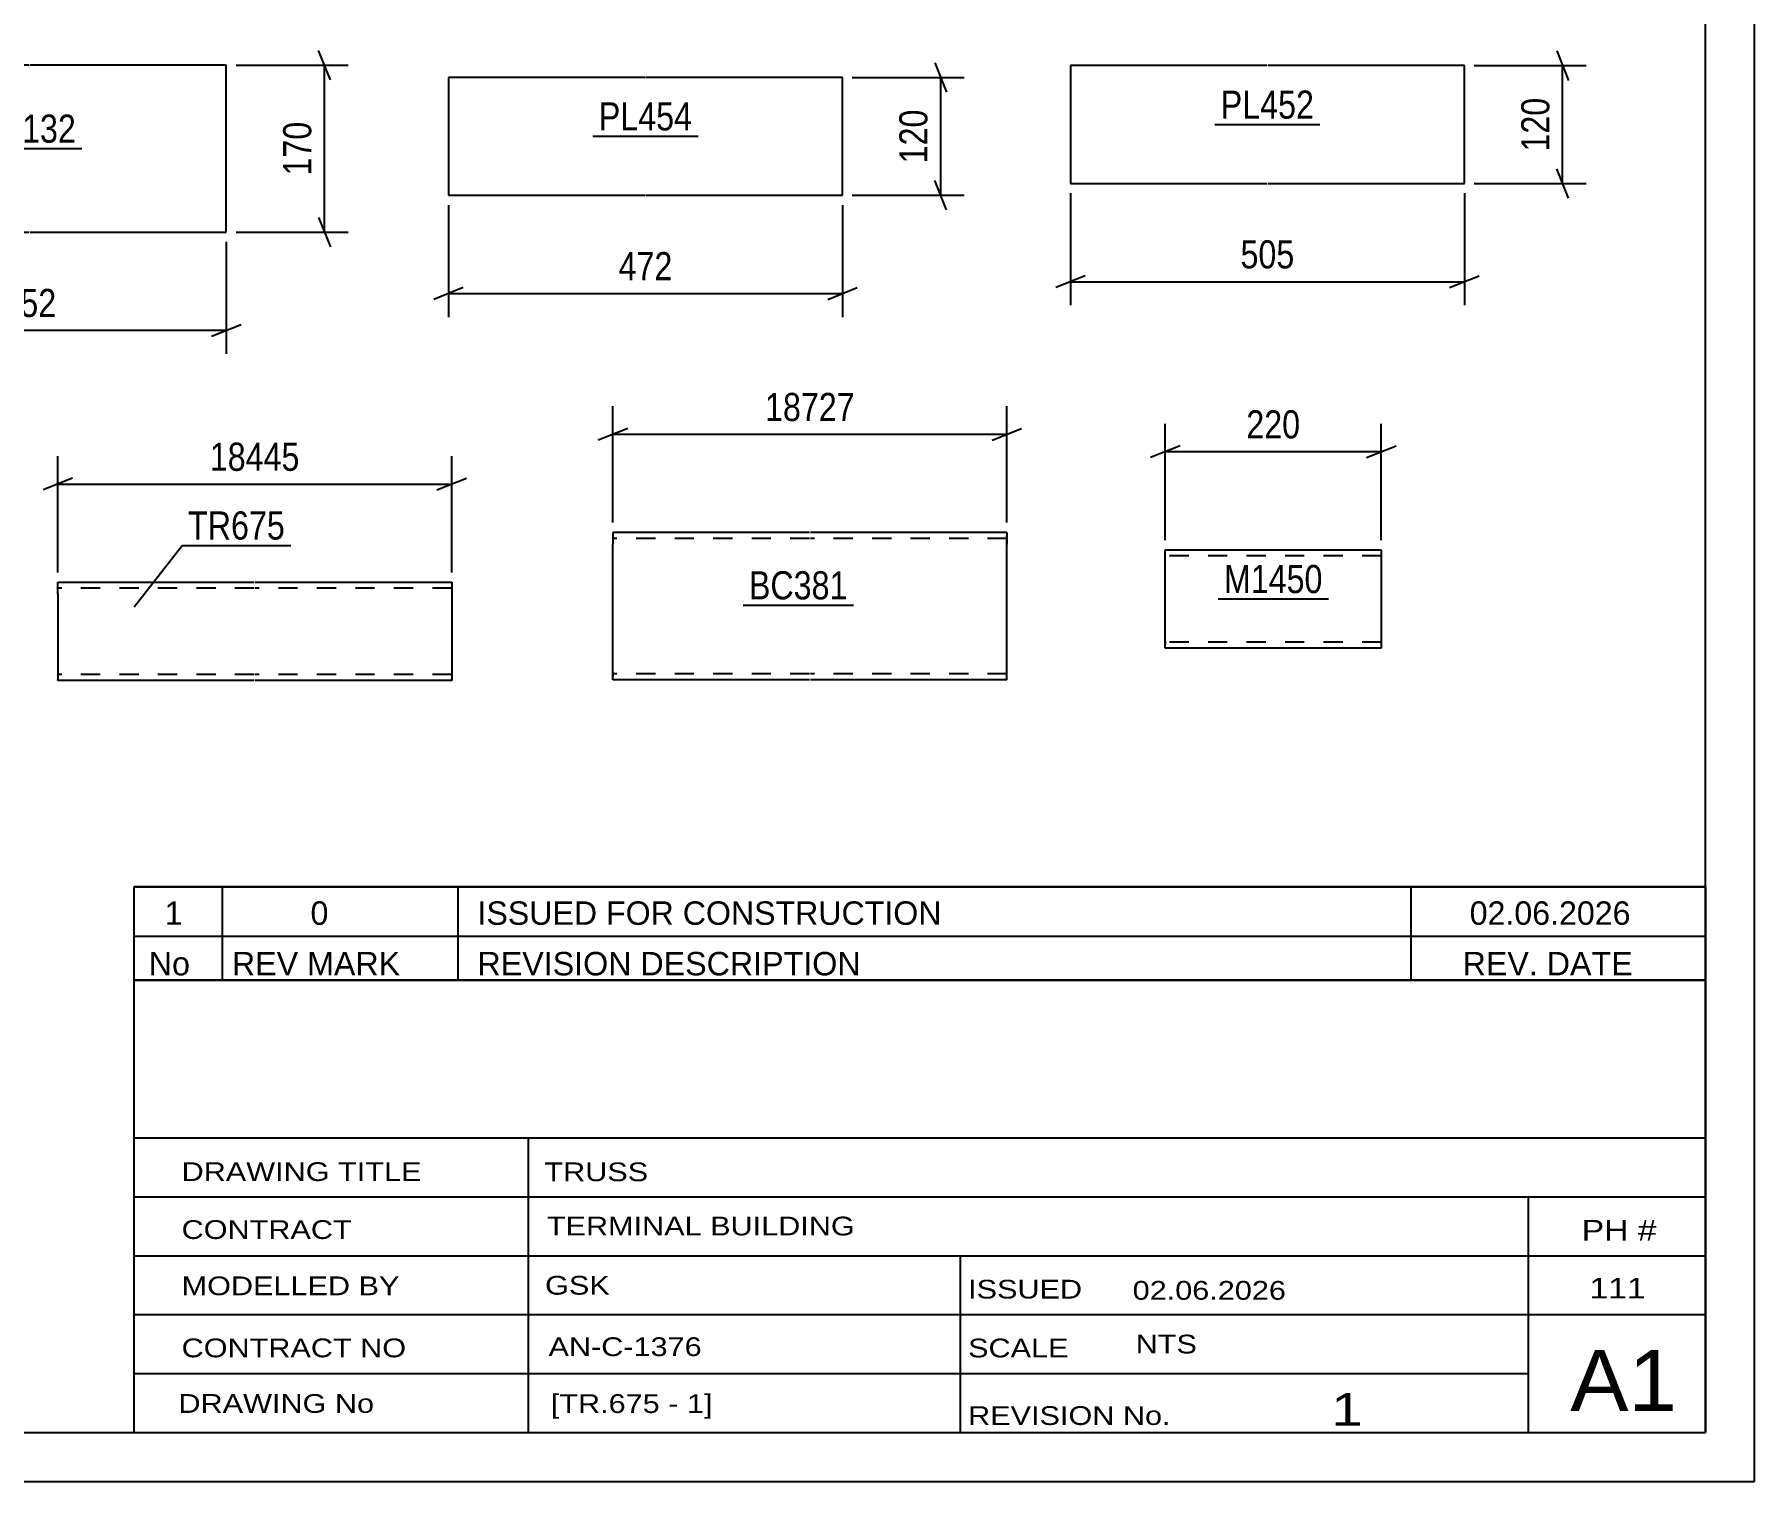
# Model space of a CAD drawing. Header units: millimetres. Extents: x 0 to 420, y 0 to 297.
# Drawn here: x 244.9 to 420, y 0 to 147.4 of the extents above; entities that cross this region are included whole.
import ezdxf

# ---------------------------------------------------------------- set-up
doc = ezdxf.new("R2010")
doc.units = ezdxf.units.MM
doc.linetypes.add('DXK_LINE_DOT2', pattern=[3.9198, 1.9599, -1.9599])
doc.styles.add('Arial Narrow', font='ARIALN.TTF', dxfattribs={"height": 0.2})

# ---------------------------------------------------------------- blocks, each defined once
blk = doc.blocks.new('Unknown-570345577-1114')
at = {"color": 5, "linetype": 'Continuous'}
for p, q in [((420, 0), (420, 297)), ((415, 5), (415, 292)), ((5, 5), (415, 5)), ((0, 0), (420, 0))]:
    blk.add_line(p, q, dxfattribs=at)
blk = doc.blocks.new('Part-570345577-5816 - 5810')
at = {"color": 2, "linetype": 'Continuous'}
for p, q in [((247.27, 90.38), (247.27, 91.58)), ((247.27, 91.58), (267.27, 91.58)), ((267.37, 91.58), (287.37, 91.58)), ((287.37, 91.58), (287.37, 91.49)), ((287.37, 91.49), (287.37, 90.38)), ((247.27, 90.38), (247.27, 81.58)), ((287.37, 90.38), (287.37, 81.58)), ((267.27, 81.58), (247.27, 81.58)), ((287.37, 81.58), (267.37, 81.58))]:
    blk.add_line(p, q, dxfattribs=at)
at = {"color": 7, "linetype": 'DXK_LINE_DOT2'}
for p, q in [((287.37, 91.23), (287.37, 90.38)), ((267.27, 90.98), (247.27, 90.98)), ((287.37, 90.98), (267.37, 90.98)), ((287.37, 82.23), (287.37, 82.32)), ((247.27, 82.18), (247.27, 82.23)), ((267.27, 82.18), (247.27, 82.18)), ((247.27, 81.58), (247.27, 81.67)), ((287.37, 82.18), (267.37, 82.18)), ((287.37, 82.18), (287.37, 82.23)), ((287.37, 82.18), (287.37, 82.23))]:
    blk.add_line(p, q, dxfattribs=at)
blk = doc.blocks.new('Part-570345577-5793 - 5777')
at = {"color": 2, "linetype": 'Continuous'}
for p, q in [((303.79, 96.65), (303.79, 95.45)), ((323.79, 96.65), (303.79, 96.65)), ((343.89, 96.65), (323.89, 96.65)), ((343.89, 96.65), (343.89, 96.56)), ((343.89, 96.56), (343.89, 95.45)), ((303.79, 82.39), (303.79, 95.45)), ((343.89, 81.65), (343.89, 95.45)), ((303.79, 81.74), (303.79, 82.39)), ((303.79, 81.65), (303.79, 81.74)), ((323.79, 81.65), (303.79, 81.65)), ((343.89, 81.65), (323.89, 81.65))]:
    blk.add_line(p, q, dxfattribs=at)
at = {"color": 7, "linetype": 'DXK_LINE_DOT2'}
for p, q in [((323.79, 96.05), (303.79, 96.05)), ((343.89, 96.05), (323.89, 96.05)), ((343.89, 95.45), (343.89, 96.3)), ((303.79, 82.39), (303.79, 82)), ((303.79, 82.25), (303.79, 82.29)), ((323.79, 82.25), (303.79, 82.25)), ((303.79, 81.65), (303.79, 81.65)), ((343.89, 82.25), (323.89, 82.25)), ((343.89, 82.25), (343.89, 82.29))]:
    blk.add_line(p, q, dxfattribs=at)
blk = doc.blocks.new('Part-570345577-5384 - 5378')
at = {"color": 2, "linetype": 'Continuous'}
for p, q in [((350.36, 144.19), (350.36, 132.19)), ((370.36, 144.19), (350.36, 144.19)), ((390.46, 144.19), (370.46, 144.19)), ((390.46, 132.19), (390.46, 144.19)), ((350.36, 132.19), (370.36, 132.19)), ((370.46, 132.19), (390.46, 132.19))]:
    blk.add_line(p, q, dxfattribs=at)
blk = doc.blocks.new('Part-570345577-5350 - 5344')
at = {"color": 2, "linetype": 'Continuous'}
for p, q in [((307.05, 142.99), (287.05, 142.99)), ((287.05, 142.99), (287.05, 130.99)), ((327.15, 142.99), (307.15, 142.99)), ((327.15, 130.99), (327.15, 142.99)), ((287.05, 130.99), (307.05, 130.99)), ((307.15, 130.99), (327.15, 130.99))]:
    blk.add_line(p, q, dxfattribs=at)
blk = doc.blocks.new('Part-570345577-5316 - 5310')
at = {"color": 2, "linetype": 'Continuous'}
for p, q in [((224.33, 144.24), (224.33, 127.24)), ((244.33, 144.24), (224.33, 144.24)), ((264.43, 144.24), (244.43, 144.24)), ((264.43, 127.24), (264.43, 144.24)), ((224.33, 127.24), (244.33, 127.24)), ((244.43, 127.24), (264.43, 127.24))]:
    blk.add_line(p, q, dxfattribs=at)
blk = doc.blocks.new('Part-570345577-3728 - 3712')
at = {"color": 2, "linetype": 'Continuous'}
for p, q in [((360.01, 93.68), (360.01, 94.88)), ((360.01, 94.88), (382, 94.88)), ((382, 94.88), (382, 84.88)), ((360.01, 85.63), (360.01, 93.68)), ((360.01, 84.98), (360.01, 85.63)), ((360.01, 84.88), (360.01, 84.98)), ((382, 84.88), (360.01, 84.88))]:
    blk.add_line(p, q, dxfattribs=at)
at = {"color": 7, "linetype": 'DXK_LINE_DOT2'}
for p, q in [((382, 94.79), (382, 94.88)), ((382, 94.28), (360.01, 94.28)), ((360.01, 85.63), (360.01, 85.24)), ((360.01, 85.48), (360.01, 85.53)), ((382, 85.48), (360.01, 85.48)), ((360.01, 84.88), (360.01, 84.88)), ((382, 85.48), (382, 85.53))]:
    blk.add_line(p, q, dxfattribs=at)
blk = doc.blocks.new('StraightDimension-570345577-5829 - 5810')
at = {"color": 7, "linetype": 'Continuous'}
for p, q in [((247.27, 92.58), (247.27, 104.43)), ((287.37, 92.58), (287.37, 104.43)), ((248.77, 102.18), (245.77, 100.98)), ((247.27, 101.58), (287.37, 101.58)), ((285.87, 100.98), (288.87, 102.18))]:
    blk.add_line(p, q, dxfattribs=at)
at = {"color": 0}
blk.add_wipeout([(272.49, 102.33), (272.49, 106.53), (262.15, 106.53), (262.15, 102.33)], dxfattribs=at)
at = {"color": 3, "style": 'Arial Narrow'}
blk.add_text('18445', height=2.863, dxfattribs=at).set_placement((262.75, 102.93))
blk = doc.blocks.new('StraightDimension-570345577-5796 - 5777')
at = {"color": 7, "linetype": 'Continuous'}
for p, q in [((303.79, 97.65), (303.79, 109.5)), ((343.89, 97.65), (343.89, 109.5)), ((305.29, 107.25), (302.29, 106.05)), ((342.39, 106.05), (345.39, 107.25)), ((303.79, 106.65), (343.89, 106.65))]:
    blk.add_line(p, q, dxfattribs=at)
at = {"color": 0}
blk.add_wipeout([(329.01, 107.4), (329.01, 111.6), (318.67, 111.6), (318.67, 107.4)], dxfattribs=at)
at = {"color": 3, "style": 'Arial Narrow'}
blk.add_text('18727', height=2.863, dxfattribs=at).set_placement((319.27, 108))
blk = doc.blocks.new('StraightDimension-570345577-5398 - 5378')
at = {"color": 7, "linetype": 'Continuous'}
for p, q in [((399.86, 145.69), (401.06, 142.69)), ((391.46, 144.19), (402.86, 144.19)), ((400.46, 132.19), (400.46, 144.19)), ((401.06, 130.69), (399.86, 133.69)), ((391.46, 132.19), (402.86, 132.19))]:
    blk.add_line(p, q, dxfattribs=at)
at = {"color": 0}
blk.add_wipeout([(399.71, 141.53), (395.51, 141.53), (395.51, 134.84), (399.71, 134.84)], dxfattribs=at)
at = {"color": 3, "style": 'Arial Narrow'}
blk.add_text('120', height=2.863, rotation=90.0002, dxfattribs=at).set_placement((399.11, 135.44))
blk = doc.blocks.new('StraightDimension-570345577-5387 - 5378')
at = {"color": 7, "linetype": 'Continuous'}
for p, q in [((350.36, 131.19), (350.36, 119.79)), ((390.46, 131.19), (390.46, 119.79)), ((351.86, 122.79), (348.86, 121.59)), ((388.96, 121.59), (391.96, 122.79)), ((350.36, 122.19), (390.46, 122.19))]:
    blk.add_line(p, q, dxfattribs=at)
at = {"color": 0}
blk.add_wipeout([(373.76, 122.94), (373.76, 127.14), (367.07, 127.14), (367.07, 122.94)], dxfattribs=at)
at = {"color": 3, "style": 'Arial Narrow'}
blk.add_text('505', height=2.863, dxfattribs=at).set_placement((367.67, 123.54))
blk = doc.blocks.new('StraightDimension-570345577-5353 - 5344')
at = {"color": 7, "linetype": 'Continuous'}
for p, q in [((336.55, 144.49), (337.75, 141.49)), ((328.15, 142.99), (339.55, 142.99)), ((337.15, 130.99), (337.15, 142.99)), ((337.75, 129.49), (336.55, 132.49)), ((328.15, 130.99), (339.55, 130.99))]:
    blk.add_line(p, q, dxfattribs=at)
at = {"color": 0}
blk.add_wipeout([(336.4, 140.33), (332.2, 140.33), (332.2, 133.64), (336.4, 133.64)], dxfattribs=at)
at = {"color": 3, "style": 'Arial Narrow'}
blk.add_text('120', height=2.863, rotation=90.0002, dxfattribs=at).set_placement((335.8, 134.24))
blk = doc.blocks.new('StraightDimension-570345577-5364 - 5344')
at = {"color": 7, "linetype": 'Continuous'}
for p, q in [((287.05, 129.99), (287.05, 118.59)), ((327.15, 129.99), (327.15, 118.59)), ((288.55, 121.59), (285.55, 120.39)), ((287.05, 120.99), (327.15, 120.99)), ((325.65, 120.39), (328.65, 121.59))]:
    blk.add_line(p, q, dxfattribs=at)
at = {"color": 0}
blk.add_wipeout([(310.45, 121.74), (310.45, 125.94), (303.76, 125.94), (303.76, 121.74)], dxfattribs=at)
at = {"color": 3, "style": 'Arial Narrow'}
blk.add_text('472', height=2.863, dxfattribs=at).set_placement((304.36, 122.34))
blk = doc.blocks.new('StraightDimension-570345577-5319 - 5310')
at = {"color": 7, "linetype": 'Continuous'}
for p, q in [((224.33, 126.24), (224.33, 114.84)), ((264.43, 126.24), (264.43, 114.84)), ((225.83, 117.84), (222.83, 116.64)), ((262.93, 116.64), (265.93, 117.84)), ((224.33, 117.24), (264.43, 117.24))]:
    blk.add_line(p, q, dxfattribs=at)
at = {"color": 0}
blk.add_wipeout([(247.72, 117.99), (247.72, 122.19), (241.04, 122.19), (241.04, 117.99)], dxfattribs=at)
at = {"color": 3, "style": 'Arial Narrow'}
blk.add_text('552', height=2.863, dxfattribs=at).set_placement((241.64, 118.59))
blk = doc.blocks.new('StraightDimension-570345577-5330 - 5310')
at = {"color": 7, "linetype": 'Continuous'}
for p, q in [((275.03, 142.74), (273.83, 145.74)), ((265.43, 144.24), (276.83, 144.24)), ((274.43, 127.24), (274.43, 144.24)), ((273.83, 128.74), (275.03, 125.74)), ((265.43, 127.24), (276.83, 127.24))]:
    blk.add_line(p, q, dxfattribs=at)
at = {"color": 0}
blk.add_wipeout([(273.68, 139.08), (269.48, 139.08), (269.48, 132.4), (273.68, 132.4)], dxfattribs=at)
at = {"color": 3, "style": 'Arial Narrow'}
blk.add_text('170', height=2.863, rotation=90.0002, dxfattribs=at).set_placement((273.08, 133))
blk = doc.blocks.new('StraightDimension-570345577-3730 - 3712')
at = {"color": 7, "linetype": 'Continuous'}
for p, q in [((360.01, 95.88), (360.01, 107.73)), ((382, 95.88), (382, 107.73)), ((361.51, 105.48), (358.51, 104.28)), ((380.5, 104.28), (383.5, 105.48)), ((360.01, 104.88), (382, 104.88))]:
    blk.add_line(p, q, dxfattribs=at)
at = {"color": 0}
blk.add_wipeout([(374.35, 105.63), (374.35, 109.83), (367.66, 109.83), (367.66, 105.63)], dxfattribs=at)
at = {"color": 3, "style": 'Arial Narrow'}
blk.add_text('220', height=2.863, dxfattribs=at).set_placement((368.26, 106.23))
blk = doc.blocks.new('Unknown-570345577-18162')
at = {"color": 7, "linetype": 'Continuous'}
for p, q in [((255, 51.05), (255, 5)), ((255, 51.05), (415, 51.05)), ((415, 51), (415, 5)), ((255, 35), (415, 35)), ((295.14, 35), (295.14, 5)), ((255, 29), (415, 29)), ((397, 5.05), (397, 29.05)), ((255, 23), (415, 23)), ((339.14, 23), (339.14, 5)), ((255, 17), (415, 17)), ((255, 11), (397, 11)), ((255, 5), (415, 5))]:
    blk.add_line(p, q, dxfattribs=at)
at = {"color": 7, "style": 'Arial Narrow'}
for s, height, width, p in [('DRAWING TITLE', 1.9089, 1.425378, (259.88, 30.61)), ('TRUSS', 1.909, 1.425378, (296.81, 30.59)), ('CONTRACT', 1.909, 1.425378, (259.88, 24.71)), ('TERMINAL BUILDING', 1.9089, 1.425378, (297.06, 25.07)), ('MODELLED BY', 1.9089, 1.425378, (259.88, 18.98)), ('GSK', 1.909, 1.425378, (296.88, 19.04)), ('ISSUED', 1.909, 1.425378, (339.94, 18.64)), ('02.06.2026', 1.909, 1.425378, (356.69, 18.52)), ('CONTRACT NO', 1.9089, 1.425378, (259.88, 12.66)), ('AN-C-1376', 1.909, 1.425378, (297.23, 12.78)), ('SCALE', 1.909, 1.425378, (339.94, 12.65)), ('A1', 6.204, 1.25, (401.24, 7.2)), ('DRAWING No', 1.909, 1.425378, (259.56, 7)), ('[TR.675 - 1]', 1.9089, 1.425378, (297.46, 6.99)), ('1', 3.34, 1.5, (376.91, 5.68)), ('REVISION No.', 1.9089, 1.425378, (339.94, 5.77))]:
    blk.add_text(s, height=height, dxfattribs=dict(at, width=width)).set_placement(p)
at = {"color": 7, "linetype": 'Continuous', "style": 'Arial Narrow'}
for s, height, width, p in [('PH #', 2.1, 1.42538, (402.4, 24.55)), ('111', 2.1, 1.42538, (403.19, 18.65)), ('NTS', 1.909, 1.425378, (357, 13.05))]:
    blk.add_text(s, height=height, dxfattribs=dict(at, width=width)).set_placement(p)
blk = doc.blocks.new('Unknown-570345577-18163')
at = {"color": 7, "linetype": 'Continuous'}
for p, q in [((255, 60.55), (415, 60.55)), ((415, 60.55), (255, 60.55)), ((255, 60.55), (255, 55.55)), ((264, 60.55), (264, 55.55)), ((288, 60.55), (288, 55.55)), ((385, 60.55), (385, 55.55)), ((415, 60.55), (415, 55.55)), ((255, 55.55), (415, 55.55)), ((255, 55.55), (255, 51.05)), ((255, 55.55), (415, 55.55)), ((264, 55.55), (264, 51.05)), ((288, 55.55), (288, 51.05)), ((385, 55.55), (385, 51.05)), ((415, 55.55), (415, 51.05)), ((415, 51.05), (255, 51.05))]:
    blk.add_line(p, q, dxfattribs=at)
at = {"color": 7, "linetype": 'Continuous', "style": 'Arial Narrow'}
for s, height, width, p in [('1', 2.39, 1.196471, (258.16, 56.7)), ('0', 2.39, 1.196471, (273, 56.7)), ('ISSUED FOR CONSTRUCTION', 2.3861, 1.196471, (290, 56.7)), ('02.06.2026', 2.386, 1.196471, (391, 56.7)), ('No', 2.386, 1.2, (256.54, 51.55)), ('REV MARK', 2.386, 1.2, (265, 51.55)), ('REVISION DESCRIPTION', 2.3861, 1.2, (290, 51.55)), ('REV. DATE', 2.386, 1.2, (390.28, 51.55))]:
    blk.add_text(s, height=height, dxfattribs=dict(at, width=width)).set_placement(p)
blk = doc.blocks.new('Mark-570345577-5812 - 5810')
at = {"color": 0}
blk.add_wipeout([(270.41, 95.93), (270.41, 98.93), (260.54, 98.93), (260.54, 95.93)], dxfattribs=at)
blk.add_wipeout([(270.41, 95.93), (270.41, 98.93), (260.54, 98.93), (260.54, 95.93)], dxfattribs=at)
at = {"color": 30, "linetype": 'Continuous'}
for p, q in [((255.06, 89.09), (259.94, 95.33)), ((259.94, 95.33), (271.01, 95.33))]:
    blk.add_line(p, q, dxfattribs=at)
at = {"color": 3, "style": 'Arial Narrow'}
blk.add_text('TR675', height=2.863, dxfattribs=at).set_placement((260.54, 95.93))
blk = doc.blocks.new('Mark-570345577-5789 - 5777')
at = {"color": 0}
blk.add_wipeout([(327.68, 89.84), (327.68, 92.84), (317.63, 92.84), (317.63, 89.84)], dxfattribs=at)
blk.add_wipeout([(327.68, 89.84), (327.68, 92.84), (317.63, 92.84), (317.63, 89.84)], dxfattribs=at)
at = {"color": 30, "linetype": 'Continuous'}
blk.add_line((317.03, 89.24), (328.28, 89.24), dxfattribs=at)
at = {"color": 3, "style": 'Arial Narrow'}
blk.add_text('BC381', height=2.863, dxfattribs=at).set_placement((317.63, 89.84))
blk = doc.blocks.new('Mark-570345577-5380 - 5378')
at = {"color": 0}
blk.add_wipeout([(375.16, 138.79), (375.16, 141.79), (365.66, 141.79), (365.66, 138.79)], dxfattribs=at)
blk.add_wipeout([(375.16, 138.79), (375.16, 141.79), (365.66, 141.79), (365.66, 138.79)], dxfattribs=at)
at = {"color": 30, "linetype": 'Continuous'}
blk.add_line((365.06, 138.19), (375.76, 138.19), dxfattribs=at)
at = {"color": 3, "style": 'Arial Narrow'}
blk.add_text('PL452', height=2.863, dxfattribs=at).set_placement((365.66, 138.79))
blk = doc.blocks.new('Mark-570345577-5346 - 5344')
at = {"color": 0}
blk.add_wipeout([(311.86, 137.59), (311.86, 140.59), (302.35, 140.59), (302.35, 137.59)], dxfattribs=at)
blk.add_wipeout([(311.86, 137.59), (311.86, 140.59), (302.35, 140.59), (302.35, 137.59)], dxfattribs=at)
at = {"color": 30, "linetype": 'Continuous'}
blk.add_line((301.75, 136.99), (312.46, 136.99), dxfattribs=at)
at = {"color": 3, "style": 'Arial Narrow'}
blk.add_text('PL454', height=2.863, dxfattribs=at).set_placement((302.35, 137.59))
blk = doc.blocks.new('Mark-570345577-5312 - 5310')
at = {"color": 0}
blk.add_wipeout([(249.13, 136.34), (249.13, 139.34), (239.63, 139.34), (239.63, 136.34)], dxfattribs=at)
blk.add_wipeout([(249.13, 136.34), (249.13, 139.34), (239.63, 139.34), (239.63, 136.34)], dxfattribs=at)
at = {"color": 30, "linetype": 'Continuous'}
blk.add_line((239.03, 135.74), (249.73, 135.74), dxfattribs=at)
at = {"color": 3, "style": 'Arial Narrow'}
blk.add_text('PL132', height=2.863, dxfattribs=at).set_placement((239.63, 136.34))
blk = doc.blocks.new('Mark-570345577-3724 - 3712')
at = {"color": 0}
blk.add_wipeout([(376.03, 90.48), (376.03, 93.48), (365.98, 93.48), (365.98, 90.48)], dxfattribs=at)
blk.add_wipeout([(376.03, 90.48), (376.03, 93.48), (365.98, 93.48), (365.98, 90.48)], dxfattribs=at)
at = {"color": 30, "linetype": 'Continuous'}
blk.add_line((365.38, 89.88), (376.63, 89.88), dxfattribs=at)
at = {"color": 3, "style": 'Arial Narrow'}
blk.add_text('M1450', height=2.863, dxfattribs=at).set_placement((365.98, 90.48))

msp = doc.modelspace()

# ---------------------------------------------------------------- block references
for name in ['Unknown-570345577-1114', 'Part-570345577-5316 - 5310', 'Part-570345577-5384 - 5378', 'Part-570345577-5350 - 5344', 'Part-570345577-5793 - 5777', 'Part-570345577-3728 - 3712', 'Part-570345577-5816 - 5810', 'Unknown-570345577-18163', 'Unknown-570345577-18162']:
    msp.add_blockref(name, (0, 0))

# ---------------------------------------------------------------- next in the draw order: block references
for name in ['StraightDimension-570345577-5398 - 5378', 'StraightDimension-570345577-5353 - 5344', 'Mark-570345577-5346 - 5344', 'Mark-570345577-5380 - 5378', 'Mark-570345577-5312 - 5310', 'StraightDimension-570345577-5319 - 5310', 'StraightDimension-570345577-5796 - 5777', 'StraightDimension-570345577-3730 - 3712', 'StraightDimension-570345577-5829 - 5810', 'Mark-570345577-5789 - 5777', 'Mark-570345577-3724 - 3712']:
    msp.add_blockref(name, (0, 0))

# ---------------------------------------------------------------- next in the draw order: block references
for name in ['StraightDimension-570345577-5330 - 5310', 'StraightDimension-570345577-5364 - 5344', 'StraightDimension-570345577-5387 - 5378', 'Mark-570345577-5812 - 5810']:
    msp.add_blockref(name, (0, 0))

doc.saveas('drawing.dxf')
